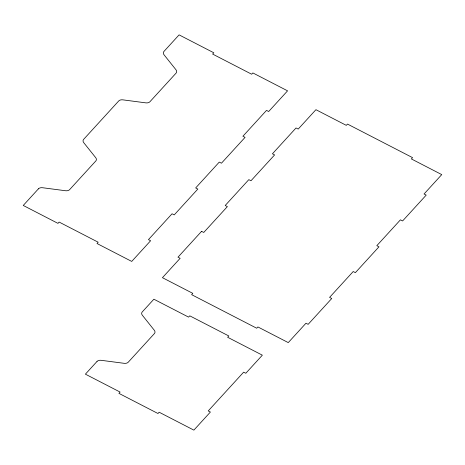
<?xml version="1.0" encoding="UTF-8"?>
<svg xmlns="http://www.w3.org/2000/svg" width="465" height="465" viewBox="0 0 465 465"><rect width="100%" height="100%" fill="white"/><g stroke="black" fill="none" stroke-linecap="round" stroke-linejoin="round"><path stroke-width="0.7" d="M38.415 188.854L23.25 205.454L57.962 223.369L59.142 222.072L98.191 242.224L97.011 243.515L131.723 261.423L150.614 240.748L148.445 239.626L172.056 213.778L174.224 214.9L197.84 189.052L195.672 187.936L219.282 162.087L221.45 163.209L245.067 137.361L242.899 136.239L266.509 110.397L268.677 111.513L287.568 90.838L252.855 72.929L251.675 74.22L212.627 54.074L213.807 52.778L179.095 34.869L163.93 51.47A5.034 3.278 14.8 0 0 164.058 54.829L175.956 69.75A5.034 3.278 14.8 0 1 176.084 73.11L149.939 101.725A5.034 3.278 14.8 0 1 145.725 102.846L122.917 99.859A5.034 3.278 14.8 0 0 118.703 100.981L83.648 139.349A5.034 3.278 14.8 0 0 83.77 142.709L95.674 157.629A5.034 3.278 14.8 0 1 95.796 160.989L69.651 189.604A5.034 3.278 14.8 0 1 65.437 190.726L42.629 187.738A5.034 3.278 14.8 0 0 38.415 188.854M201.589 231.338L177.979 257.186L180.147 258.302L162.436 277.686L192.806 293.357L191.627 294.653L256.709 328.232L257.889 326.936L288.265 342.606L305.976 323.222L308.144 324.343L331.754 298.495L329.586 297.379L353.202 271.531L355.37 272.653L378.981 246.805L376.813 245.683L400.429 219.84L402.597 220.956L426.207 195.108L424.039 193.992L441.75 174.607L411.38 158.937L412.56 157.641L347.477 124.062L346.297 125.358L315.921 109.688L298.21 129.072L296.042 127.951L272.432 153.799L274.6 154.915L250.984 180.763L248.816 179.641L225.205 205.489L227.373 206.611L203.757 232.454L201.589 231.338M97.022 361.439L85.397 374.162L120.109 392.071L118.93 393.367L157.978 413.513L159.158 412.223L193.87 430.131L210.395 412.037L208.227 410.921L243.648 372.151L245.816 373.267L262.347 355.173L227.635 337.265L228.815 335.974L189.767 315.828L188.587 317.118L153.874 299.21L142.249 311.934A5.034 3.278 14.8 0 0 142.377 315.287L154.275 330.214A5.034 3.278 14.8 0 1 154.403 333.574L128.259 362.189A5.034 3.278 14.8 0 1 124.045 363.305L101.236 360.323A5.034 3.278 14.8 0 0 97.022 361.439"/></g></svg>
